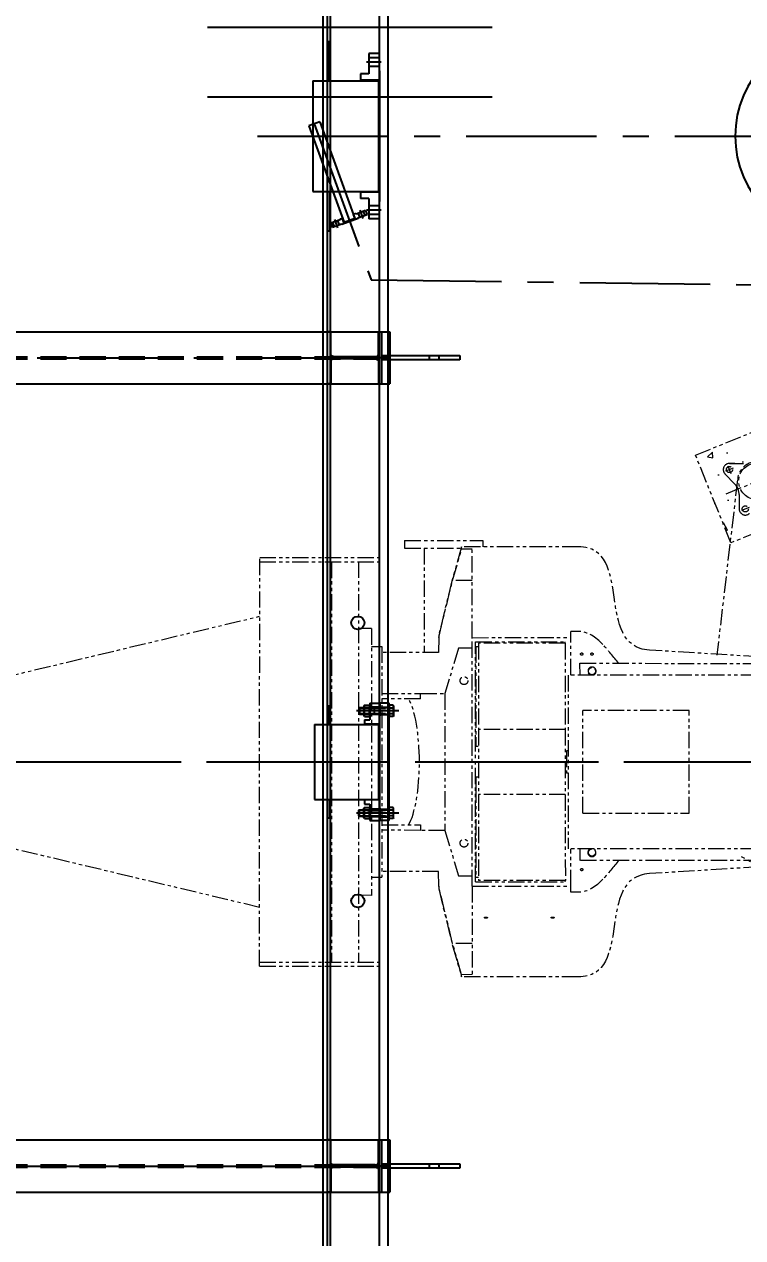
# Model space of a CAD drawing. Extents: x -1889 to 1259, y -977 to 1122.
# Drawn here: x 458 to 540.6, y 482.6 to 622.2 of the extents above; entities that cross this region are included whole.
import ezdxf
from ezdxf.enums import TextEntityAlignment as Align

# ---------------------------------------------------------------- set-up
doc = ezdxf.new("R2010")
doc.units = 0
doc.header["$LTSCALE"] = 12
doc.header["$MEASUREMENT"] = 0
for name, pattern in [('CENTER', [2, 1.25, -0.25, 0.25, -0.25]), ('HIDDEN', [0.375, 0.25, -0.125]), ('PHANTOM2', [1.25, 0.625, -0.125, 0.125, -0.125, 0.125, -0.125])]:
    doc.linetypes.add(name, pattern=pattern)
doc.layers.get('0').update_dxf_attribs({"linetype": 'CONTINUOUS'})
doc.layers.get('Defpoints').update_dxf_attribs({"linetype": 'CONTINUOUS'})
for name, color, linetype in [('1 PIPE', 7, 'CONTINUOUS'), ('1-150-RFSO', 14, 'CONTINUOUS'), ('12 PIPE', 7, 'CONTINUOUS'), ('12-150-RFSO', 14, 'CONTINUOUS'), ('3-4-10NC-HHBOLT', 32, 'CONTINUOUS'), ('3-4-10NC-HHNUT', 32, 'CONTINUOUS'), ('6X20', 3, 'CONTINUOUS'), ('8 PIPE', 7, 'CONTINUOUS'), ('8-150-BLIND', 14, 'CONTINUOUS'), ('8-150-RFSO', 14, 'CONTINUOUS'), ('CENTER', 6, 'CENTER'), ('COVER', 3, 'CONTINUOUS'), ('DIM', 1, 'CONTINUOUS'), ('REPAD', 7, 'CONTINUOUS'), ('ROOF', 140, 'CONTINUOUS'), ('SHELL', 40, 'CONTINUOUS')]:
    doc.layers.add(name, color=color, linetype=linetype)
for name, color, linetype, lineweight in [('AM_11', 92, 'PHANTOM2', 25), ('AM_7', 142, 'CENTER', 25), ('Equipment-AM_0', 7, 'CONTINUOUS', 50)]:
    doc.layers.add(name, color=color, linetype=linetype, lineweight=lineweight)
doc.styles.add('ROMANS', font='ROMANS.shx', dxfattribs={"width": 0.85, "height": 5.76})

# ---------------------------------------------------------------- blocks, each defined once
blk = doc.blocks.new('A$C1b871768')
at = {"layer": '6X20'}
for p, q in [((-5.88, 3), (-6.25, 3)), ((-6.25, 3), (-6.25, -3)), ((-5.88, 0.44), (-5.88, 3)), ((-0.38, 3), (0, 3)), ((-0.38, 0.44), (-0.38, 3)), ((0, 3), (0, -3)), ((-5.5, 0.12), (-0.75, 0.12)), ((-5.88, -0.44), (-5.88, -3)), ((-5.5, -0.12), (-0.75, -0.12)), ((-0.38, -0.44), (-0.38, -3)), ((-5.88, -3), (-6.25, -3)), ((-0.38, -3), (0, -3))]:
    blk.add_line(p, q, dxfattribs=at)
for points in [[(-5.5, 0.12, -0.083285), (-5.65, 0.15, -0.09084), (-5.77, 0.22, -0.104065), (-5.85, 0.32, -0.115836), (-5.88, 0.44, -0.115836)], [(-0.75, 0.12, 0.083285), (-0.6, 0.15, 0.09084), (-0.48, 0.22, 0.104065), (-0.4, 0.32, 0.115836), (-0.38, 0.44, 0.115836)], [(-5.5, -0.12, 0.083285), (-5.65, -0.15, 0.09084), (-5.77, -0.22, 0.104065), (-5.85, -0.32, 0.115836), (-5.88, -0.44, 0.115836)], [(-0.75, -0.12, -0.083285), (-0.6, -0.15, -0.09084), (-0.48, -0.22, -0.104065), (-0.4, -0.32, -0.115836), (-0.38, -0.44, -0.115836)]]:
    blk.add_lwpolyline(points, format="xyb", dxfattribs=at)
at = {"layer": 'CENTER'}
blk.add_line((-7.24, 0), (0.99, 0), dxfattribs=at)
blk = doc.blocks.new('*U143')
at = {"layer": 'CENTER', "color": 0, "transparency": 16777216}
blk.add_line((-10.06, 0), (44.88, 0), dxfattribs=at)
blk = doc.blocks.new('ryfgyh')
at = {"layer": 'AM_11', "lineweight": 18, "ltscale": 0.25}
h = blk.add_hatch(dxfattribs=at)
h.set_pattern_fill('AR-CONC', color=256, angle=3.7757, style=0)
h.set_pattern_definition([(53.7757, (57.804, 1142.3885), (7.198356, -0.15384), [0.75, -8.25]), (358.7757, (57.804, 1142.3885), (-1.879826, 7.414226), [0.6, -6.6]), (104.2271, (58.404, 1142.376), (5.31853, 7.26039), [0.6374, -7.01142]), (49.9599, (57.6724, 1144.384), (10.75824, -0.94881), [1.125, -12.375]), (100.4113, (58.569, 1144.305), (8.68487, 10.33552), [0.9561, -10.51714]), (354.9599, (57.672, 1144.384), (8.68487, 10.33552), [0.9, -9.9]), (24.7757, (58.703, 1143.951), (6.22124, -3.624382), [0.75, -8.25]), (329.7757, (58.703, 1143.951), (1.950356, 7.395986), [0.6, -6.6]), (75.2271, (59.2216, 1143.649), (8.1716, 3.771603), [0.6374, -7.01142]), (41.2757, (57.8041, 1142.3885), (-0.097878, 3.32972), [0, -6.52, 0, -6.7, 0, -6.625]), (11.2757, (57.804, 1142.3885), (2.365263, 4.10879), [0, -3.82, 0, -6.37, 0, -2.525]), (331.2757, (55.579, 1142.2416), (5.34149, 0.126467), [0, -2.5, 0, -7.8, 0, -10.35]), (321.2757, (54.581, 1142.176), (5.753284, 1.38291), [0, -3.25, 0, -5.18, 0, -7.35])])
h.paths.add_polyline_path([(516.33, 1840.92), (519, 1846.67, 0.048096), (518.89, 1846.99), (518.18, 1848.47, -0.660247), (519.04, 1849.45), (520.59, 1848.94, 0.095714), (521.26, 1848.85), (521.27, 1848.75, -0.414201), (523.67, 1846.65), (523.77, 1846.65, 0.095714), (523.94, 1846), (524.65, 1844.53, -0.660247), (523.79, 1843.55), (522.7, 1843.91), (521.37, 1841.05), (527.2, 1841.43), (526.48, 1852.28), (515.63, 1851.57)])
h.paths.add_polyline_path([(524.04, 1849.09, -1), (523.34, 1849.09, -1)], flags=16)
for p, q in [((449.62, 1811.4, -0.01), (464.33, 1856.05, -0.01)), ((464.33, 1856.05, -0.01), (477.41, 1851.74, -0.01)), ((464.18, 1855.6, -0.01), (477.27, 1851.29, -0.01)), ((472.03, 1853.01, -0.01), (457.62, 1809.25, -0.01)), ((424.47, 1852.81, -0.01), (462.21, 1849.63, -0.01)), ((474.99, 1852.04, -0.01), (460.58, 1808.28, -0.01)), ((462.71, 1807.09, -0.01), (477.41, 1851.74, -0.01)), ((480.78, 1852.7, -0.01), (480.51, 1851.88, -0.01)), ((480.51, 1851.88, -0.01), (486.7, 1849.84, -0.01)), ((480.78, 1852.7, -0.01), (489.34, 1849.88, -0.01)), ((482.65, 1851.17, -0.01), (478.9, 1839.77, -0.01)), ((486.78, 1849.96, -0.01), (484.59, 1846.74, -0.01)), ((484.59, 1846.62, -0.01), (486.7, 1849.72, -0.01)), ((484.67, 1839.65, -0.01), (487.85, 1849.33, -0.01)), ((486.7, 1849.72, -0.01), (486.78, 1849.96, -0.01)), ((487.85, 1849.33, -0.01), (486.7, 1849.72, -0.01)), ((499.53, 1845.76, -0.01), (486.78, 1849.96, -0.01)), ((489.34, 1849.88, -0.01), (489.11, 1849.19, -0.01)), ((519.29, 1848.8, -0.01), (518.35, 1848.74, -0.01)), ((518.79, 1849.24, -0.01), (518.85, 1848.3, -0.01)), ((519.63, 1849.25, -0.01), (519.04, 1849.45, -0.01)), ((519.04, 1849.45, -0.01), (520.59, 1848.94, -0.01)), ((519.34, 1847.39, -0.01), (510.77, 1828.95, -0.01)), ((518.18, 1848.47, -0.01), (518.89, 1846.99, -0.01)), ((481.01, 1840.88, -0.01), (484.59, 1846.62, -0.01)), ((484.59, 1846.74, -0.01), (481.1, 1841.15, -0.01)), ((486.73, 1845.91, -0.01), (484.59, 1846.62, -0.01)), ((517.6, 1846.25, -0.01), (525.23, 1846.75, -0.01)), ((474.01, 1844.28, -0.01), (472.58, 1844.75, -0.01)), ((518.97, 1845.68, -0.01), (518.47, 1844.12, -0.01)), ((474.01, 1844.28, -0.01), (464.4, 1815.11, -0.01)), ((519.61, 1843.93, -0.01), (518.67, 1843.87, -0.01)), ((474.47, 1841.93, -0.01), (466.18, 1816.72, -0.01)), ((473.35, 1842.3, -0.01), (474.47, 1841.93, -0.01)), ((480.47, 1839.25, -0.01), (474.27, 1841.29, -0.01)), ((481.01, 1840.88, -0.01), (480.47, 1839.25, -0.01)), ((481.1, 1841.15, -0.01), (481.01, 1840.88, -0.01)), ((475.73, 1812.5, -0.01), (484.67, 1839.65, -0.01)), ((476.25, 1812.83, -0.01), (484.89, 1839.08, -0.01)), ((482.8, 1839, -0.01), (479.67, 1834.54, -0.01)), ((484.29, 1838.51, -0.01), (482.8, 1839, -0.01)), ((484.67, 1839.65, -0.01), (495.44, 1836.11, -0.01)), ((484.89, 1839.08, -0.01), (494.69, 1835.85, -0.01)), ((451.74, 1817.82, -0.01), (419.48, 1837.68, -0.01)), ((484.76, 1838.56, -0.01), (481.49, 1828.63, -0.01)), ((485.14, 1838.83, -0.01), (482.04, 1829.41, -0.01)), ((484.73, 1838.57, -0.01), (485.03, 1838.48, -0.01)), ((494.64, 1835.7, -0.01), (485.14, 1838.83, -0.01)), ((476.82, 1834.81, -0.01), (472.59, 1836.21, -0.01)), ((472.79, 1836.81, -0.01), (477.02, 1835.41, -0.01)), ((494.09, 1832.02, -0.01), (495.44, 1836.11, -0.01)), ((495.44, 1836.11, -0.01), (495.66, 1836.78, -0.01)), ((496.48, 1836.51, -0.01), (495.66, 1836.78, -0.01)), ((476.82, 1834.81, -0.01), (477.02, 1835.41, -0.01)), ((477.02, 1835.41, -0.01), (479.67, 1834.54, -0.01)), ((494.64, 1835.7, -0.01), (491.54, 1826.28, -0.01)), ((494.64, 1835.7, -0.01), (494.69, 1835.85, -0.01)), ((479.67, 1834.54, -0.01), (474.74, 1819.58, -0.01)), ((493.79, 1832.12, -0.01), (487.54, 1813.12, -0.01)), ((514.44, 1825.32, -0.01), (493.79, 1832.12, -0.01)), ((495.1, 1831.69, -0.01), (495.52, 1832.97, -0.01)), ((495.52, 1832.97, -0.01), (518.71, 1825.33, -0.01)), ((522.35, 1824.43, -0.01), (503.59, 1831.91, -0.01)), ((482.04, 1829.41, -0.01), (479.7, 1822.3, -0.01)), ((491.54, 1826.28, -0.01), (482.04, 1829.41, -0.01)), ((481.49, 1828.63, -0.01), (481.16, 1827.62, -0.01)), ((490.43, 1816.48, -0.01), (494.12, 1827.7, -0.01)), ((505.75, 1823.87, -0.01), (494.12, 1827.7, -0.01)), ((481.42, 1827.54, -0.01), (481.13, 1827.64, -0.01)), ((491.54, 1826.28, -0.01), (489.2, 1819.17, -0.01)), ((480.05, 1824.26, -0.01), (479.72, 1823.25, -0.01)), ((480.32, 1824.17, -0.01), (480.02, 1824.27, -0.01)), ((490.88, 1823.9, -0.01), (490.08, 1821.47, -0.01)), ((490.85, 1823.8, -0.01), (490.74, 1823.84, -0.01)), ((491.07, 1823.84, -0.01), (490.88, 1823.9, -0.01)), ((502.06, 1812.65, -0.01), (505.75, 1823.87, -0.01)), ((468.06, 1822.45, -0.01), (472.29, 1821.05, -0.01)), ((479.72, 1823.25, -0.01), (476.45, 1813.32, -0.01)), ((479.7, 1822.3, -0.01), (476.6, 1812.88, -0.01)), ((489.2, 1819.17, -0.01), (479.7, 1822.3, -0.01)), ((472.09, 1820.45, -0.01), (467.86, 1821.85, -0.01)), ((472.29, 1821.05, -0.01), (472.09, 1820.45, -0.01)), ((490.11, 1821.56, -0.01), (490, 1821.6, -0.01)), ((490.27, 1821.41, -0.01), (490.08, 1821.47, -0.01)), ((474.74, 1819.58, -0.01), (472.09, 1820.45, -0.01)), ((474.74, 1819.58, -0.01), (474.61, 1814.13, -0.01)), ((489.2, 1819.17, -0.01), (486.1, 1809.75, -0.01)), ((465.05, 1817.09, -0.01), (466.18, 1816.72, -0.01)), ((472.59, 1815.32, -0.01), (466.39, 1817.36, -0.01)), ((464.4, 1815.11, -0.01), (462.98, 1815.58, -0.01)), ((472.06, 1813.69, -0.01), (472.59, 1815.32, -0.01)), ((490.43, 1816.48, -0.01), (502.06, 1812.65, -0.01)), ((474.61, 1814.13, -0.01), (476.1, 1813.64, -0.01)), ((471.97, 1813.42, -0.01), (471.45, 1806.85, -0.01)), ((471.53, 1806.94, -0.01), (472.06, 1813.69, -0.01)), ((472.06, 1813.69, -0.01), (471.97, 1813.42, -0.01)), ((475.73, 1812.5, -0.01), (472.54, 1802.82, -0.01)), ((475.73, 1812.5, -0.01), (486.5, 1808.95, -0.01)), ((476.25, 1812.83, -0.01), (486.05, 1809.6, -0.01)), ((476.72, 1813.23, -0.01), (476.42, 1813.33, -0.01)), ((486.1, 1809.75, -0.01), (476.6, 1812.88, -0.01)), ((486.5, 1808.95, -0.01), (487.84, 1813.02, -0.01)), ((508.18, 1806.33, -0.01), (487.54, 1813.12, -0.01)), ((488.43, 1811.43, -0.01), (488.85, 1812.69, -0.01)), ((449.62, 1811.4, -0.01), (462.71, 1807.09, -0.01)), ((449.77, 1811.84, -0.01), (462.86, 1807.53, -0.01)), ((511.62, 1803.79, -0.01), (488.43, 1811.43, -0.01)), ((486.05, 1809.6, -0.01), (486.1, 1809.75, -0.01)), ((486.28, 1808.28, -0.01), (486.5, 1808.95, -0.01)), ((487.1, 1808.01, -0.01), (486.28, 1808.28, -0.01)), ((471.45, 1806.85, -0.01), (471.3, 1802.96, -0.01)), ((471.38, 1803.2, -0.01), (471.53, 1806.94, -0.01)), ((473.67, 1806.24, -0.01), (471.53, 1806.94, -0.01)), ((515.08, 1802.36, -0.01), (495.55, 1807.48, -0.01)), ((524.37, 1786.46, -0.01), (506.19, 1806.03, -0.01)), ((471.3, 1802.96, -0.01), (471.38, 1803.2, -0.01)), ((484.05, 1798.76, -0.01), (471.3, 1802.96, -0.01)), ((472.54, 1802.82, -0.01), (471.38, 1803.2, -0.01))]:
    blk.add_line(p, q, dxfattribs=at)
at = {"layer": 'AM_11', "lineweight": 18, "ltscale": 0.25, "elevation": -0.01}
blk.add_lwpolyline([(515.63, 1851.57), (526.48, 1852.28), (527.2, 1841.43), (516.35, 1840.71)], close=True, dxfattribs=at)
at = {"layer": 'AM_11', "lineweight": 18, "ltscale": 0.25}
for centre, radius in [((518.82, 1848.77, -0.01), 0.354), ((521.42, 1846.5, -0.01), 2.11), ((519.14, 1843.9, -0.01), 0.354), ((482.22, 1835.25, -0.01), 0.453), ((496.04, 1833.92, -0.01), 0.131), ((497.16, 1833.55, -0.01), 0.131), ((496.55, 1831.68, -0.01), 0.409), ((476.38, 1817.49, -0.01), 0.453), ((490.02, 1811.86, -0.01), 0.409), ((488.29, 1810.36, -0.01), 0.131)]:
    blk.add_circle(centre, radius, dxfattribs=at)
for centre, radius, start, end in [((518.82, 1848.77, -0.01), 0.709, 71.9064, 205.6451), ((521.42, 1846.5, -0.01), 2.26, 332.7417, 156.6384), ((517.29, 1846.23, -0.01), 1.77, 341.9064, 25.6451), ((519.14, 1843.9, -0.01), 0.709, 161.9064, 295.6451), ((496.55, 1831.68, -0.01), 0.472, 272.8152, 230.7362), ((490.02, 1811.86, -0.01), 0.472, 97.6176, 45.9338)]:
    blk.add_arc(centre, radius, start, end, dxfattribs=at)
blk.add_ellipse((472.48, 1828.62, -0.01), major_axis=(2.46, 7.48), ratio=0.260474, start_param=3.544308, end_param=5.880469, dxfattribs=at)
for centre in [(476.09, 1808.56, -0.01), (483.38, 1806.16, -0.01)]:
    blk.add_ellipse(centre, major_axis=(0.168, -0.055), ratio=0.409923, dxfattribs=at)
for points in [[(503.59, 1831.91, -0.01), (497.59, 1834.31, -0.01), (505.72, 1843.72, -0.01), (499.53, 1845.76, -0.01)], [(498.7, 1834.19, -0.01), (498.19, 1835.27, -0.01), (497.53, 1836.16, -0.01), (496.48, 1836.51, -0.01)], [(499.76, 1831.57, -0.01), (499.41, 1832.45, -0.01), (499.1, 1833.38, -0.01), (498.7, 1834.19, -0.01)], [(492.67, 1810.03, -0.01), (491.87, 1809.53, -0.01), (491.06, 1808.98, -0.01), (490.26, 1808.55, -0.01)], [(495.55, 1807.48, -0.01), (489.3, 1809.12, -0.01), (490.25, 1796.72, -0.01), (484.05, 1798.76, -0.01)], [(490.26, 1808.55, -0.01), (489.21, 1807.99, -0.01), (488.15, 1807.67, -0.01), (487.1, 1808.01, -0.01)]]:
    blk.add_open_spline(points, degree=3, dxfattribs=at)
at = {"layer": 'AM_7'}
blk.add_line((405.57, 1850.64, -0.01), (528.22, 1810.26, -0.01), dxfattribs=at)
blk = doc.blocks.new('Nozzle Callout')
blk.add_line((0.25, 0), (-0.25, 0))
blk.add_circle((0, 0), 0.25)
at = {"style": 'ROMANS', "width": 0.9}
for tag, p in [('NZ-ID', (0, 0.125)), ('NZ-SZ', (0, -0.125))]:
    blk.add_attdef(tag, text='', height=0.0975, dxfattribs=at).set_placement(p, align=Align.MIDDLE)
blk = doc.blocks.new('A$C5abb7c81')
at = {"layer": '3-4-10NC-HHBOLT'}
for p, q in [((-6.44, 1.61), (-6.52, 1.56)), ((-6.52, 1.56), (-6.52, 1.12)), ((-6.44, 1.61), (-5.31, 1.61)), ((-6.2, 1.56), (-6.2, 1.12)), ((-5.55, 1.56), (-5.55, 1.12)), ((-5.31, 1.61), (-5.23, 1.56)), ((-5.23, 1.56), (-5.23, 1.12)), ((5.31, 1.61), (5.23, 1.56)), ((5.23, 1.56), (5.23, 1.12)), ((6.44, 1.61), (5.31, 1.61)), ((5.55, 1.56), (5.55, 1.12)), ((6.2, 1.56), (6.2, 1.12)), ((6.44, 1.61), (6.52, 1.56)), ((6.52, 1.56), (6.52, 1.12)), ((-6.52, 1.12), (-5.23, 1.12)), ((-6.25, -2.32), (-6.25, 1.12)), ((-5.5, -2.32), (-5.5, 1.12)), ((6.52, 1.12), (5.23, 1.12)), ((5.5, -2.32), (5.5, 1.12)), ((6.25, -2.32), (6.25, 1.12)), ((-6.19, -0.62), (-5.56, -0.62)), ((-6.25, -2.32), (-5.5, -2.32)), ((-6.19, -2.38), (-6.25, -2.32)), ((-6.19, -2.38), (-5.56, -2.38)), ((-5.56, -2.38), (-5.5, -2.32)), ((5.56, -2.38), (5.5, -2.32)), ((6.25, -2.32), (5.5, -2.32)), ((6.19, -2.38), (5.56, -2.38)), ((6.19, -2.38), (6.25, -2.32))]:
    blk.add_line(p, q, dxfattribs=at)
at = {"layer": '3-4-10NC-HHBOLT', "linetype": 'HIDDEN'}
for p, q in [((-6.19, -2.32), (-6.19, 1.12)), ((-5.56, -2.32), (-5.56, 1.12)), ((5.56, -2.32), (5.56, 1.12)), ((6.19, -2.32), (6.19, 1.12))]:
    blk.add_line(p, q, dxfattribs=at)
at = {"layer": '3-4-10NC-HHBOLT'}
for centre, radius, start, end in [((-6.36, 1.32), 0.288, 55.6158, 124.3842), ((-5.88, 0.53), 1.07, 72.412, 107.588), ((-5.39, 1.32), 0.288, 55.6158, 124.3842), ((5.39, 1.32), 0.288, 55.6158, 124.3842), ((5.88, 0.53), 1.07, 72.412, 107.588), ((6.36, 1.32), 0.288, 55.6158, 124.3842)]:
    blk.add_arc(centre, radius, start, end, dxfattribs=at)
at = {"layer": '3-4-10NC-HHNUT'}
for p, q in [((-6.52, -1.18), (-6.44, -1.12)), ((-6.52, -1.74), (-6.52, -1.18)), ((-6.44, -1.12), (-5.31, -1.12)), ((-6.2, -1.74), (-6.2, -1.18)), ((-5.55, -1.74), (-5.55, -1.18)), ((-5.23, -1.18), (-5.31, -1.12)), ((-5.23, -1.74), (-5.23, -1.18)), ((5.23, -1.18), (5.31, -1.12)), ((5.23, -1.74), (5.23, -1.18)), ((6.44, -1.12), (5.31, -1.12)), ((5.55, -1.74), (5.55, -1.18)), ((6.2, -1.74), (6.2, -1.18)), ((6.52, -1.18), (6.44, -1.12)), ((6.52, -1.74), (6.52, -1.18)), ((-6.52, -1.74), (-6.44, -1.79)), ((-6.44, -1.79), (-5.31, -1.79)), ((-5.23, -1.74), (-5.31, -1.79)), ((5.23, -1.74), (5.31, -1.79)), ((6.44, -1.79), (5.31, -1.79)), ((6.52, -1.74), (6.44, -1.79))]:
    blk.add_line(p, q, dxfattribs=at)
for centre, radius, start, end in [((-6.36, -1.41), 0.288, 55.6158, 124.3842), ((-5.88, -2.2), 1.07, 72.412, 107.588), ((-5.39, -1.41), 0.288, 55.6158, 124.3842), ((5.39, -1.41), 0.288, 55.6158, 124.3842), ((5.88, -2.2), 1.07, 72.412, 107.588), ((6.36, -1.41), 0.288, 55.6158, 124.3842), ((-6.36, -1.5), 0.288, 235.6158, 304.3842), ((-5.88, -0.72), 1.07, 252.412, 287.588), ((-5.39, -1.5), 0.288, 235.6158, 304.3842), ((5.39, -1.5), 0.288, 235.6158, 304.3842), ((5.88, -0.72), 1.07, 252.412, 287.588), ((6.36, -1.5), 0.288, 235.6158, 304.3842)]:
    blk.add_arc(centre, radius, start, end, dxfattribs=at)
at = {"layer": '8-150-BLIND'}
for p, q in [((-6.75, 1.12), (-6.75, 0.06)), ((6.75, 1.12), (-6.75, 1.12)), ((-5.31, 0.06), (-6.75, 0.06)), ((-6.31, 0.06), (-6.31, 1.12)), ((-5.44, 0.06), (-5.44, 1.12)), ((-5.31, 0.06), (-5.31, 0)), ((5.31, 0), (-5.31, 0)), ((5.31, 0.06), (5.31, 0)), ((6.75, 0.06), (5.31, 0.06)), ((5.44, 0.06), (5.44, 1.12)), ((6.31, 0.06), (6.31, 1.12)), ((6.75, 1.12), (6.75, 0.06))]:
    blk.add_line(p, q, dxfattribs=at)
at = {"layer": '8-150-RFSO'}
blk.add_line((-5.31, 0), (5.31, 0), dxfattribs=at)
at = {"layer": 'CENTER'}
for p, q in [((-5.88, 2.22), (-5.88, -2.64)), ((5.88, 2.22), (5.88, -2.64))]:
    blk.add_line(p, q, dxfattribs=at)

msp = doc.modelspace()

# ---------------------------------------------------------------- linework, layer by layer
at = {"layer": '1 PIPE'}
for p, q in [((491.97253, 610.96753), (490.73684, 610.51778)), ((490.73684, 610.51778), (494.78323, 599.4004)), ((491.97253, 610.96753), (496.01893, 599.85015)), ((496.01893, 599.85015), (494.78323, 599.4004))]:
    msp.add_line(p, q, dxfattribs=at)
at = {"layer": '1-150-RFSO'}
for p, q in [((496.1404, 600.42645), (495.84792, 600.32)), ((496.1404, 600.42645), (496.16177, 600.36772)), ((497.24829, 600.76318), (496.16177, 600.36772)), ((496.59707, 599.99407), (496.42606, 600.46392)), ((497.18438, 600.20783), (497.01337, 600.67768)), ((497.24829, 600.76318), (497.4193, 600.29334)), ((494.34112, 599.70506), (493.2546, 599.3096)), ((493.2546, 599.3096), (493.42561, 598.83975)), ((494.48276, 599.22452), (493.42561, 598.83975)), ((493.66053, 598.92526), (493.48952, 599.3951)), ((494.24784, 599.13902), (494.07683, 599.60887)), ((494.61222, 599.87024), (494.31974, 599.76379)), ((494.31974, 599.76379), (494.34112, 599.70506)), ((494.48276, 599.22452), (494.50414, 599.16579)), ((496.38353, 599.84983), (494.50414, 599.16579)), ((494.80484, 599.27524), (494.59108, 599.86255)), ((496.08282, 599.74039), (495.86906, 600.3277)), ((497.4193, 600.29334), (496.36215, 599.90857)), ((496.36215, 599.90857), (496.38353, 599.84983))]:
    msp.add_line(p, q, dxfattribs=at)
at = {"layer": '12 PIPE'}
for p, q in [((491.18714, 615.70721), (491.18714, 602.95721)), ((491.18714, 615.70721), (498.74145, 615.70721)), ((498.74145, 615.70721), (498.74145, 602.95721)), ((491.18714, 602.95721), (498.74145, 602.95721))]:
    msp.add_line(p, q, dxfattribs=at)
at = {"layer": '12-150-RFSO'}
for p, q in [((497.61645, 618.83221), (497.61645, 616.51971)), ((498.80395, 618.83221), (497.61645, 618.83221)), ((498.80395, 618.83221), (498.80395, 616.83221)), ((498.80395, 618.33221), (497.61645, 618.33221)), ((498.80395, 617.33221), (497.61645, 617.33221)), ((497.61645, 616.51971), (496.67895, 616.51971)), ((496.67895, 616.51971), (496.67895, 615.70721)), ((498.86645, 615.77221), (496.67895, 615.77221)), ((498.80395, 616.83221), (498.86645, 616.83221)), ((498.86645, 616.83221), (498.86645, 601.83221)), ((496.67895, 602.95721), (496.67895, 602.14471)), ((498.86645, 602.89221), (496.67895, 602.89221)), ((497.61645, 602.14471), (496.67895, 602.14471)), ((497.61645, 602.14471), (497.61645, 599.83221)), ((498.80395, 601.83221), (498.80395, 599.83221)), ((498.80395, 601.83221), (498.86645, 601.83221)), ((498.80395, 601.33221), (497.61645, 601.33221)), ((498.80395, 600.33221), (497.61645, 600.33221)), ((498.80395, 599.83221), (497.61645, 599.83221))]:
    msp.add_line(p, q, dxfattribs=at)
at = {"layer": '6X20'}
for p, q in [((306.85731, 586.83221), (500.05731, 586.83221)), ((306.85731, 580.83221), (500.05731, 580.83221)), ((306.85731, 493.83221), (500.05731, 493.83221)), ((306.85731, 487.83221), (500.05731, 487.83221))]:
    msp.add_line(p, q, dxfattribs=at)
at = {"layer": '6X20', "linetype": 'HIDDEN'}
for p, q in [((306.85731, 583.95721), (500.05731, 583.95721)), ((306.85731, 583.70721), (500.05731, 583.70721)), ((306.85731, 490.95721), (500.05731, 490.95721)), ((306.85731, 490.70721), (500.05731, 490.70721))]:
    msp.add_line(p, q, dxfattribs=at)
at = {"layer": '8 PIPE'}
for p, q in [((491.35731, 541.64471), (491.35731, 533.01971)), ((491.35731, 541.64471), (498.73231, 541.64471)), ((498.73231, 541.64471), (498.73231, 533.01971)), ((491.35731, 533.01971), (498.73231, 533.01971))]:
    msp.add_line(p, q, dxfattribs=at)
at = {"layer": '8-150-RFSO'}
for p, q in [((497.73231, 544.08221), (497.73231, 542.17596)), ((497.73231, 544.08221), (498.79481, 544.08221)), ((498.79481, 543.64471), (497.73231, 543.64471)), ((498.79481, 544.08221), (498.79481, 542.64471)), ((497.10731, 542.17596), (497.73231, 542.17596)), ((497.10731, 542.17596), (497.10731, 541.64471)), ((498.79481, 542.76971), (497.73231, 542.76971)), ((498.79481, 542.64471), (498.85731, 542.64471)), ((498.85731, 542.64471), (498.85731, 532.01971)), ((498.85731, 541.69221), (497.10731, 541.69221)), ((497.10731, 533.01971), (497.10731, 532.48846)), ((498.85731, 532.97221), (497.10731, 532.97221)), ((497.10731, 532.48846), (497.73231, 532.48846)), ((497.73231, 532.48846), (497.73231, 530.58221)), ((498.79481, 532.01971), (498.79481, 530.58221)), ((498.79481, 532.01971), (498.85731, 532.01971)), ((498.79481, 531.89471), (497.73231, 531.89471)), ((498.79481, 531.01971), (497.73231, 531.01971)), ((497.73231, 530.58221), (498.79481, 530.58221))]:
    msp.add_line(p, q, dxfattribs=at)
at = {"layer": 'AM_7'}
for p, q in [((243.48916, 583.83221), (500.05731, 583.83221)), ((243.48916, 490.83221), (500.05731, 490.83221)), ((253.35731, 490.83221), (500.05731, 490.83221))]:
    msp.add_line(p, q, dxfattribs=at)
at = {"layer": 'CENTER'}
for p, q in [((499.05196, 617.83221), (497.36845, 617.83221)), ((491.35469, 610.74266), (497.88269, 592.8071)), ((496.97555, 599.8679), (496.63489, 600.80385)), ((499.05196, 600.83221), (497.36845, 600.83221)), ((494.03901, 598.79909), (493.69835, 599.73503)), ((497.88269, 592.8071), (590.65717, 591.59095)), ((499.04281, 543.20721), (497.4843, 543.20721)), ((197.03086, 537.33221), (548.68375, 537.33221)), ((499.04281, 531.45721), (497.4843, 531.45721))]:
    msp.add_line(p, q, dxfattribs=at)
at = {"layer": 'COVER'}
for p, q in [((500.05731, 586.83221), (500.05731, 580.83221)), ((499.10731, 584.08221), (508.10731, 584.08221)), ((499.10731, 583.58221), (499.10731, 584.08221)), ((504.54481, 584.08221), (504.54481, 583.58221)), ((505.66981, 584.08221), (505.66981, 583.58221)), ((508.10731, 584.08221), (508.10731, 583.58221)), ((508.10731, 583.58221), (499.10731, 583.58221)), ((500.05731, 493.83221), (500.05731, 487.83221)), ((499.10731, 491.08221), (508.10731, 491.08221)), ((499.10731, 490.58221), (499.10731, 491.08221)), ((508.10731, 490.58221), (499.10731, 490.58221)), ((504.54481, 491.08221), (504.54481, 490.58221)), ((505.66981, 491.08221), (505.66981, 490.58221)), ((508.10731, 491.08221), (508.10731, 490.58221))]:
    msp.add_line(p, q, dxfattribs=at)
at = {"layer": 'Defpoints'}
for p, q in [((511.81941, 621.83221), (479.05613, 621.83221)), ((511.81941, 613.83221), (479.05613, 613.83221))]:
    msp.add_line(p, q, dxfattribs=at)
at = {"layer": 'REPAD'}
for p, q in [((492.85731, 620.20721), (493.10731, 620.20721)), ((492.85731, 598.45721), (493.10731, 598.45721)), ((492.85731, 543.76971), (493.10731, 543.76971)), ((492.85731, 530.89471), (493.10731, 530.89471))]:
    msp.add_line(p, q, dxfattribs=at)
for points in [[(493.10731, 615.70721), (493.10731, 620.20721)], [(493.10731, 602.95721), (493.10731, 598.45721)], [(493.10731, 541.64471), (493.10731, 543.76971)], [(493.10731, 533.01971), (493.10731, 530.89471)]]:
    msp.add_lwpolyline(points, dxfattribs=at)
at = {"layer": 'ROOF'}
msp.add_lwpolyline([(493.23231, 669.33221, 1), (252.48231, 669.33221), (252.48231, 405.33221, 1), (493.23231, 405.33221)], format="xyb", close=True, dxfattribs=at)
at = {"layer": 'SHELL'}
msp.add_line((499.85731, 405.33221), (499.85731, 669.33221), dxfattribs=at)
for points in [[(498.85731, 669.33221, 1), (246.85731, 669.33221), (246.85731, 405.33221, 1), (498.85731, 405.33221)], [(492.85731, 669.33221, 1), (252.85731, 669.33221), (252.85731, 405.33221, 1), (492.85731, 405.33221)], [(492.35731, 669.33221, 1), (253.35731, 669.33221), (253.35731, 405.33221, 1), (492.35731, 405.33221)]]:
    msp.add_lwpolyline(points, format="xyb", close=True, dxfattribs=at)
for centre in [(496.35731, 553.33221), (496.35731, 521.33221)]:
    msp.add_circle(centre, 0.75, dxfattribs=at)

# ---------------------------------------------------------------- block references
at = {"layer": 'CENTER'}
msp.add_blockref('*U143', (494.88731, 609.33221), dxfattribs=at)
at = {"layer": 'COVER'}
for name, p, rotation in [('A$C1b871768', (492.85731, 583.83221), 180), ('A$C5abb7c81', (498.85731, 537.33221), 270), ('A$C1b871768', (492.85731, 490.83221), 180)]:
    msp.add_blockref(name, p, dxfattribs=dict(at, rotation=rotation))
at = {"layer": 'DIM'}
ref = msp.add_blockref('Nozzle Callout', (551.76712, 609.33221), dxfattribs=dict(at, xscale=-48, yscale=48, zscale=48))
ref.add_attrib('NZ-ID', 'N1b', dxfattribs={"layer": '0', "height": 4.68, "style": 'ROMANS', "width": 0.9}).set_placement((551.76712, 615.33221), align=Align.MIDDLE)
ref.add_attrib('NZ-SZ', '12"', dxfattribs={"layer": '0', "height": 4.68, "style": 'ROMANS', "width": 0.9}).set_placement((551.76712, 603.33221), align=Align.MIDDLE)
at = {"layer": 'Equipment-AM_0', "rotation": 18.22430015578453}
msp.add_blockref('ryfgyh', (624.48694, -1347.31913, 0.00504), dxfattribs=at)

doc.saveas('drawing.dxf')
